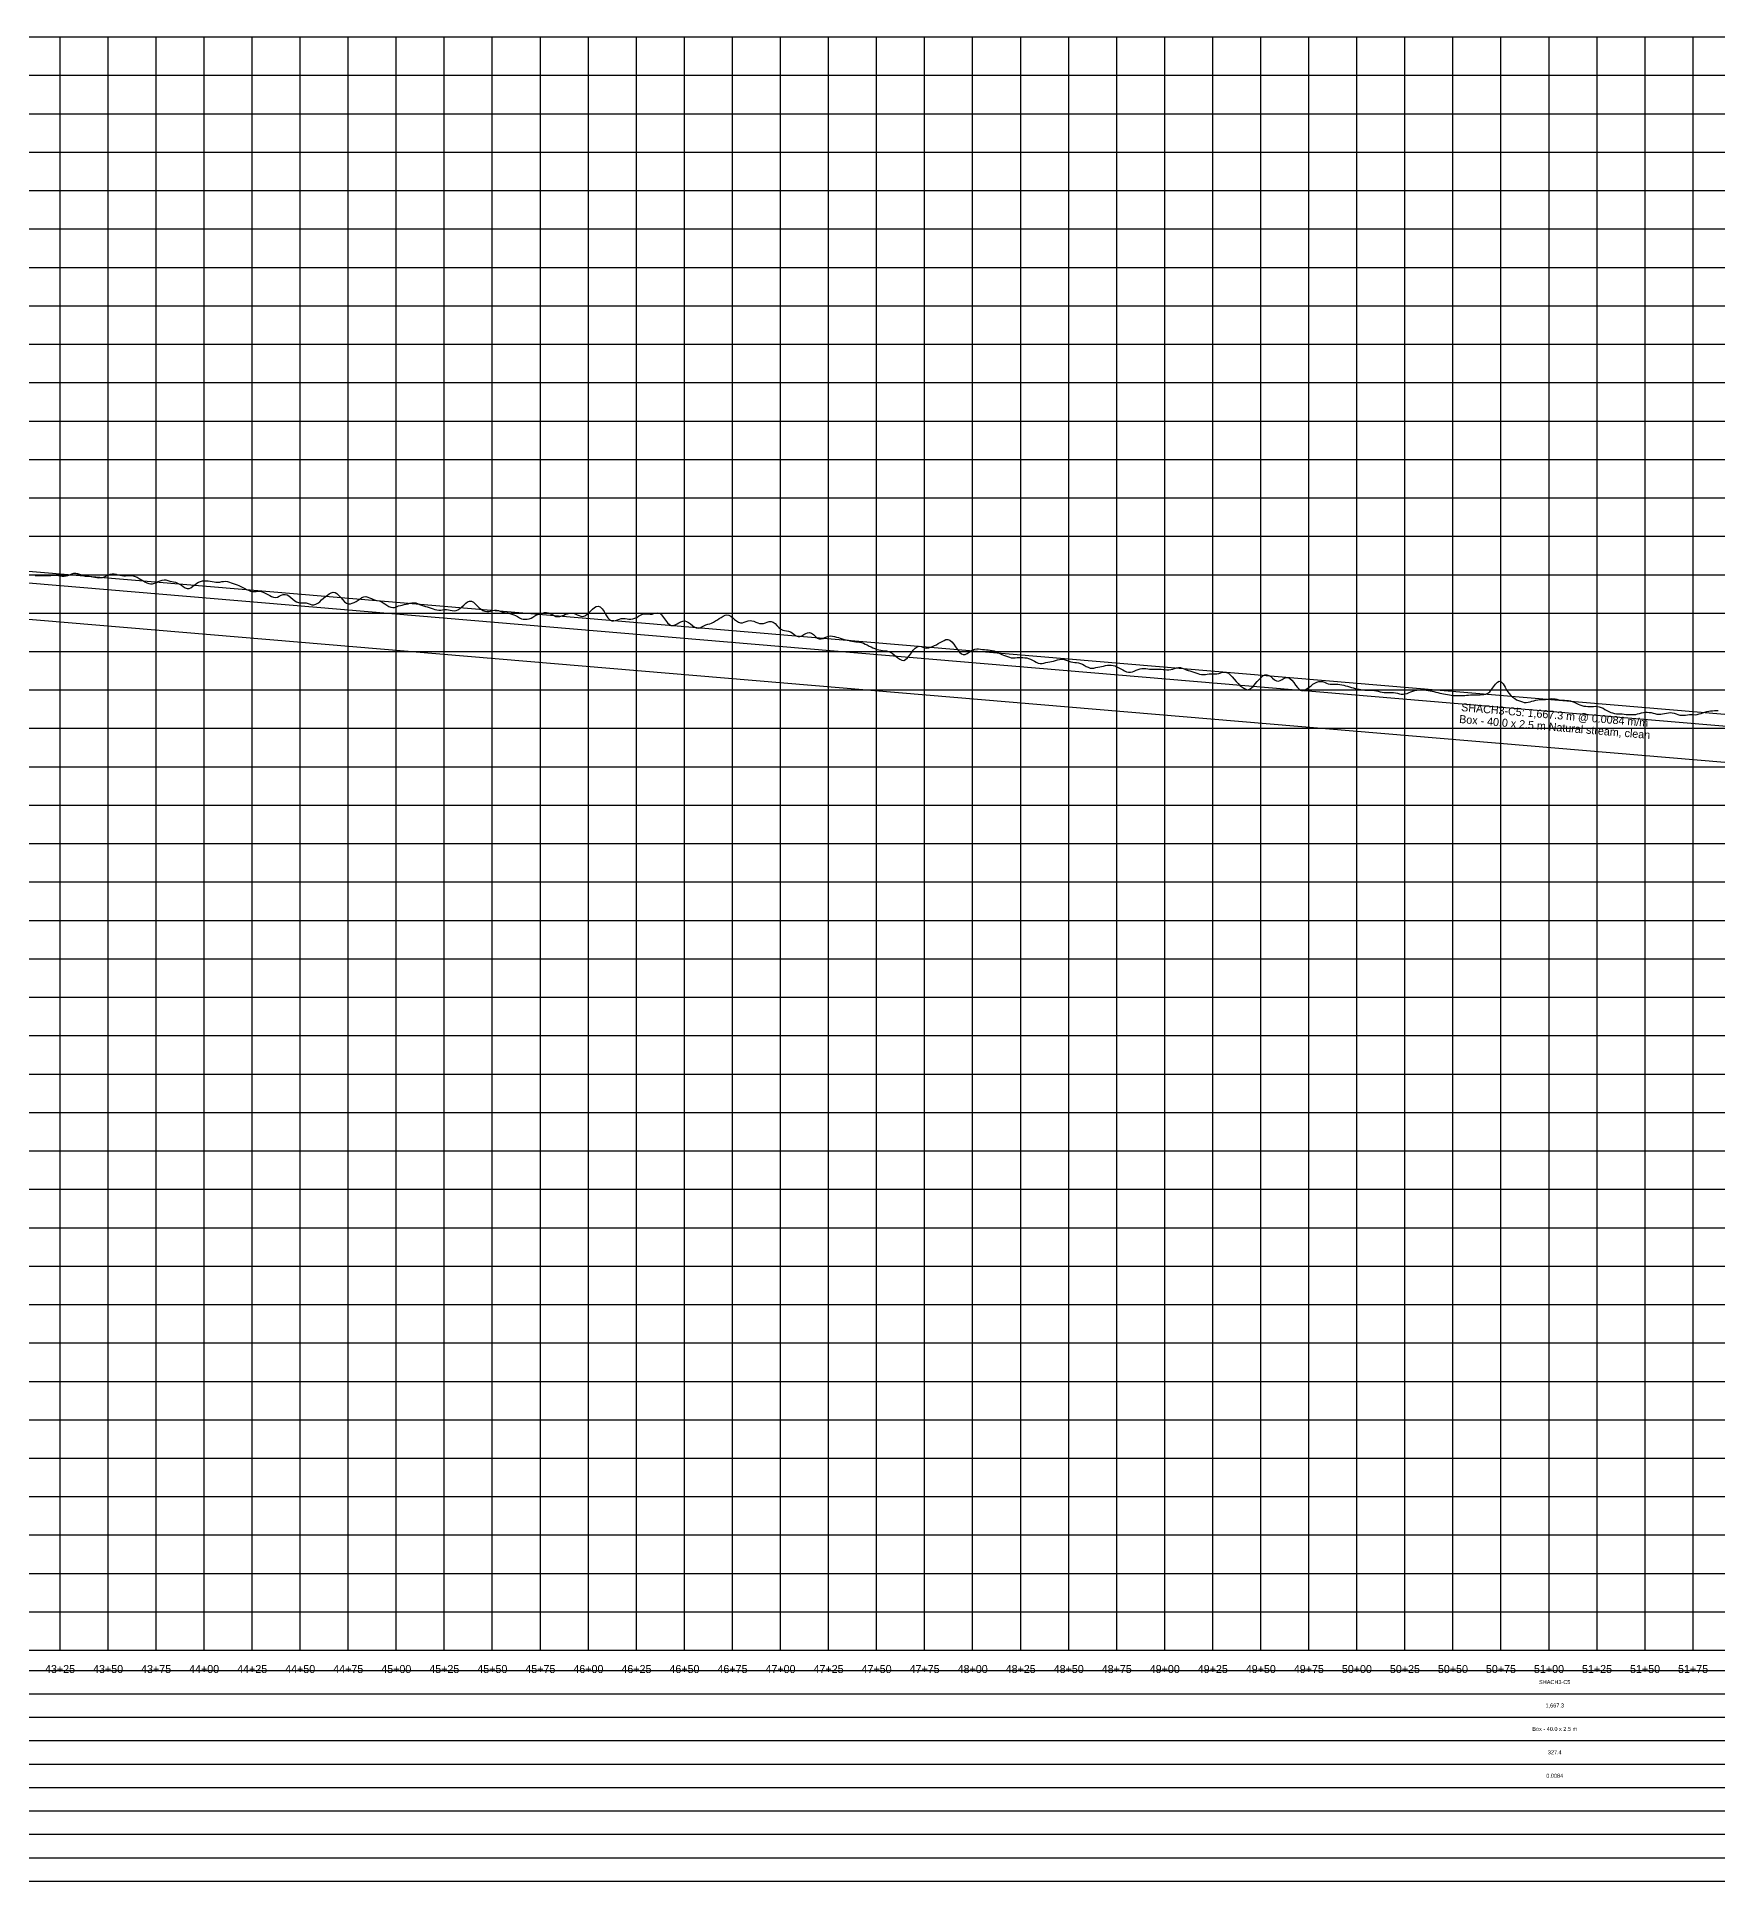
# Model space of a CAD drawing. Extents: x -64 to 13916, y -140 to 832.
# Drawn here: x 4313 to 5187, y -140 to 820 of the extents above; entities that cross this region are included whole.
import ezdxf
from ezdxf.enums import TextEntityAlignment as Align

# ---------------------------------------------------------------- set-up
doc = ezdxf.new("R2010")
doc.units = 0
for name, color, linetype in [('Annotation', 7, 'Continuous'), ('Annotation_Table', 254, 'Continuous'), ('Crown', 7, 'Continuous'), ('Grid', 254, 'Continuous'), ('Grid_Text', 7, 'Continuous'), ('Ground_Elevation', 3, 'Continuous'), ('Hydraulic_Grade', 5, 'Continuous'), ('Invert', 7, 'Continuous')]:
    doc.layers.add(name, color=color, linetype=linetype)

msp = doc.modelspace()

# ---------------------------------------------------------------- linework, layer by layer
at = {"layer": 'Annotation_Table', "color": 254}
for points in [[(-25, -30.48), (13899.95, -30.48)], [(-25, -42.67), (13899.95, -42.67)], [(-25, -54.86), (13899.95, -54.86)], [(-25, -67.06), (13899.95, -67.06)], [(-25, -79.25), (13899.95, -79.25)], [(-25, -91.44), (13899.95, -91.44)], [(-25, -103.63), (13899.95, -103.63)], [(-25, -115.82), (13899.95, -115.82)], [(-25, -128.02), (13899.95, -128.02)], [(-25, -140.21), (13899.95, -140.21)]]:
    msp.add_lwpolyline(points, dxfattribs=at)
at = {"layer": 'Crown', "color": 0}
msp.add_lwpolyline([(4269.35, 545.06), (5936.61, 404.58)], dxfattribs=at)
at = {"layer": 'Grid', "color": 254}
for points in [[(-25, 820), (13900, 820)], [(4325, -20), (4325, 820)], [(4350, -20), (4350, 820)], [(4375, -20), (4375, 820)], [(4400, -20), (4400, 820)], [(4425, -20), (4425, 820)], [(4450, -20), (4450, 820)], [(4475, -20), (4475, 820)], [(4500, -20), (4500, 820)], [(4525, -20), (4525, 820)], [(4550, -20), (4550, 820)], [(4575, -20), (4575, 820)], [(4600, -20), (4600, 820)], [(4625, -20), (4625, 820)], [(4650, -20), (4650, 820)], [(4675, -20), (4675, 820)], [(4700, -20), (4700, 820)], [(4725, -20), (4725, 820)], [(4750, -20), (4750, 820)], [(4775, -20), (4775, 820)], [(4800, -20), (4800, 820)], [(4825, -20), (4825, 820)], [(4850, -20), (4850, 820)], [(4875, -20), (4875, 820)], [(4900, -20), (4900, 820)], [(4925, -20), (4925, 820)], [(4950, -20), (4950, 820)], [(4975, -20), (4975, 820)], [(5000, -20), (5000, 820)], [(5025, -20), (5025, 820)], [(5050, -20), (5050, 820)], [(5075, -20), (5075, 820)], [(5100, -20), (5100, 820)], [(5125, -20), (5125, 820)], [(5150, -20), (5150, 820)], [(5175, -20), (5175, 820)], [(-25, 800), (13900, 800)], [(-25, 780), (13900, 780)], [(-25, 760), (13900, 760)], [(-25, 740), (13900, 740)], [(-25, 720), (13900, 720)], [(-25, 700), (13900, 700)], [(-25, 680), (13900, 680)], [(-25, 660), (13900, 660)], [(-25, 640), (13900, 640)], [(-25, 620), (13900, 620)], [(-25, 600), (13900, 600)], [(-25, 580), (13900, 580)], [(-25, 560), (13900, 560)], [(-25, 540), (13900, 540)], [(-25, 520), (13900, 520)], [(-25, 500), (13900, 500)], [(-25, 480), (13900, 480)], [(-25, 460), (13900, 460)], [(-25, 440), (13900, 440)], [(-25, 420), (13900, 420)], [(-25, 400), (13900, 400)], [(-25, 380), (13900, 380)], [(-25, 360), (13900, 360)], [(-25, 340), (13900, 340)], [(-25, 320), (13900, 320)], [(-25, 300), (13900, 300)], [(-25, 280), (13900, 280)], [(-25, 260), (13900, 260)], [(-25, 240), (13900, 240)], [(-25, 220), (13900, 220)], [(-25, 200), (13900, 200)], [(-25, 180), (13900, 180)], [(-25, 160), (13900, 160)], [(-25, 140), (13900, 140)], [(-25, 120), (13900, 120)], [(-25, 100), (13900, 100)], [(-25, 80), (13900, 80)], [(-25, 60), (13900, 60)], [(-25, 40), (13900, 40)], [(-25, 20), (13900, 20)], [(-25, 0), (13900, 0)], [(-25, -20), (13900, -20)]]:
    msp.add_lwpolyline(points, dxfattribs=at)
at = {"layer": 'Ground_Elevation', "color": 3}
msp.add_lwpolyline([(4312.13, 539.64), (4313.13, 539.58), (4314.13, 539.57), (4315.13, 539.55), (4316.13, 539.52), (4317.13, 539.5), (4318.13, 539.5), (4319.13, 539.54), (4320.13, 539.6), (4321.13, 539.67), (4322.13, 539.7), (4323.13, 539.68), (4324.13, 539.58), (4325.13, 539.42), (4326.13, 539.3), (4327.13, 539.24), (4328.13, 539.31), (4329.13, 539.57), (4330.13, 539.99), (4331.13, 540.45), (4332.13, 540.78), (4333.13, 540.86), (4334.13, 540.68), (4335.13, 540.31), (4336.13, 539.89), (4337.13, 539.52), (4338.13, 539.28), (4339.13, 539.16), (4340.13, 539.14), (4341.13, 539.07), (4342.13, 538.88), (4343.13, 538.63), (4344.13, 538.46), (4345.13, 538.4), (4346.13, 538.44), (4347.13, 538.6), (4348.13, 538.88), (4349.13, 539.32), (4350.13, 539.84), (4351.13, 540.28), (4352.13, 540.52), (4353.13, 540.51), (4354.13, 540.28), (4355.13, 539.97), (4356.13, 539.69), (4357.13, 539.5), (4358.13, 539.42), (4359.13, 539.44), (4360.13, 539.49), (4361.13, 539.53), (4362.13, 539.49), (4363.13, 539.36), (4364.13, 539.08), (4365.13, 538.63), (4366.13, 538.06), (4367.13, 537.47), (4368.13, 536.9), (4369.13, 536.34), (4370.13, 535.82), (4371.13, 535.39), (4372.13, 535.2), (4373.13, 535.26), (4374.13, 535.53), (4375.13, 535.91), (4376.13, 536.36), (4377.13, 536.81), (4378.13, 537.18), (4379.13, 537.34), (4380.13, 537.24), (4381.13, 536.95), (4382.13, 536.66), (4383.13, 536.43), (4384.13, 536.26), (4385.13, 536.03), (4386.13, 535.66), (4387.13, 535.12), (4388.13, 534.45), (4389.13, 533.76), (4390.13, 533.17), (4391.13, 532.79), (4392.13, 532.77), (4393.13, 533.17), (4394.13, 533.93), (4395.13, 534.77), (4396.13, 535.51), (4397.13, 536.07), (4398.13, 536.47), (4399.13, 536.73), (4400.13, 536.83), (4401.13, 536.8), (4402.13, 536.73), (4403.13, 536.64), (4404.13, 536.46), (4405.13, 536.24), (4406.13, 536.08), (4407.13, 536.05), (4408.13, 536.17), (4409.13, 536.37), (4410.13, 536.52), (4411.13, 536.56), (4412.13, 536.42), (4413.13, 536.13), (4414.13, 535.73), (4415.13, 535.36), (4416.13, 535.05), (4417.13, 534.72), (4418.13, 534.31), (4419.13, 533.8), (4420.13, 533.28), (4421.13, 532.8), (4422.13, 532.34), (4423.13, 531.86), (4424.13, 531.42), (4425.13, 531.17), (4426.13, 531.16), (4427.13, 531.3), (4428.13, 531.41), (4429.13, 531.36), (4430.13, 531.12), (4431.13, 530.72), (4432.13, 530.24), (4433.13, 529.69), (4434.13, 529.09), (4435.13, 528.55), (4436.13, 528.22), (4437.13, 528.16), (4438.13, 528.37), (4439.13, 528.79), (4440.13, 529.26), (4441.13, 529.63), (4442.13, 529.74), (4443.13, 529.51), (4444.13, 528.91), (4445.13, 528.06), (4446.13, 527.16), (4447.13, 526.38), (4448.13, 525.82), (4449.13, 525.47), (4450.13, 525.32), (4451.13, 525.3), (4452.13, 525.31), (4453.13, 525.26), (4454.13, 525), (4455.13, 524.67), (4456.13, 524.37), (4457.13, 524.32), (4458.13, 524.61), (4459.13, 525.17), (4460.13, 525.94), (4461.13, 526.82), (4462.13, 527.74), (4463.13, 528.58), (4464.13, 529.32), (4465.13, 530.01), (4466.13, 530.6), (4467.13, 530.91), (4468.13, 530.79), (4469.13, 530.19), (4470.13, 529.24), (4471.13, 528.13), (4472.13, 526.96), (4473.13, 525.87), (4474.13, 525.08), (4475.13, 524.75), (4476.13, 524.85), (4477.13, 525.16), (4478.13, 525.58), (4479.13, 526.06), (4480.13, 526.7), (4481.13, 527.46), (4482.13, 528.14), (4483.13, 528.52), (4484.13, 528.57), (4485.13, 528.36), (4486.13, 528), (4487.13, 527.55), (4488.13, 527.14), (4489.13, 526.8), (4490.13, 526.56), (4491.13, 526.31), (4492.13, 525.95), (4493.13, 525.42), (4494.13, 524.75), (4495.13, 524.04), (4496.13, 523.41), (4497.13, 523), (4498.13, 522.86), (4499.13, 522.98), (4500.13, 523.32), (4501.13, 523.69), (4502.13, 523.99), (4503.13, 524.2), (4504.13, 524.39), (4505.13, 524.62), (4506.13, 524.9), (4507.13, 525.14), (4508.13, 525.31), (4509.13, 525.36), (4510.13, 525.25), (4511.13, 524.95), (4512.13, 524.53), (4513.13, 524.1), (4514.13, 523.73), (4515.13, 523.44), (4516.13, 523.18), (4517.13, 522.9), (4518.13, 522.59), (4519.13, 522.25), (4520.13, 521.91), (4521.13, 521.64), (4522.13, 521.51), (4523.13, 521.56), (4524.13, 521.69), (4525.13, 521.79), (4526.13, 521.81), (4527.13, 521.71), (4528.13, 521.53), (4529.13, 521.36), (4530.13, 521.25), (4531.13, 521.34), (4532.13, 521.7), (4533.13, 522.32), (4534.13, 523.2), (4535.13, 524.19), (4536.13, 525.14), (4537.13, 525.87), (4538.13, 526.23), (4539.13, 526.13), (4540.13, 525.6), (4541.13, 524.75), (4542.13, 523.77), (4543.13, 522.81), (4544.13, 521.98), (4545.13, 521.37), (4546.13, 521.01), (4547.13, 520.87), (4548.13, 520.9), (4549.13, 521.05), (4550.13, 521.28), (4551.13, 521.47), (4552.13, 521.51), (4553.13, 521.31), (4554.13, 520.97), (4555.13, 520.61), (4556.13, 520.35), (4557.13, 520.19), (4558.13, 520.06), (4559.13, 519.84), (4560.13, 519.52), (4561.13, 519.15), (4562.13, 518.73), (4563.13, 518.2), (4564.13, 517.59), (4565.13, 517.09), (4566.13, 516.84), (4567.13, 516.82), (4568.13, 516.9), (4569.13, 517.06), (4570.13, 517.39), (4571.13, 517.94), (4572.13, 518.58), (4573.13, 519.11), (4574.13, 519.43), (4575.13, 519.68), (4576.13, 519.97), (4577.13, 520.24), (4578.13, 520.34), (4579.13, 520.15), (4580.13, 519.74), (4581.13, 519.2), (4582.13, 518.67), (4583.13, 518.3), (4584.13, 518.15), (4585.13, 518.3), (4586.13, 518.63), (4587.13, 519), (4588.13, 519.35), (4589.13, 519.67), (4590.13, 519.89), (4591.13, 519.99), (4592.13, 519.91), (4593.13, 519.63), (4594.13, 519.17), (4595.13, 518.69), (4596.13, 518.31), (4597.13, 518.29), (4598.13, 518.55), (4599.13, 519.18), (4600.13, 520.03), (4601.13, 521.05), (4602.13, 522.02), (4603.13, 522.82), (4604.13, 523.37), (4605.13, 523.57), (4606.13, 523.25), (4607.13, 522.28), (4608.13, 520.81), (4609.13, 519.1), (4610.13, 517.58), (4611.13, 516.54), (4612.13, 516.02), (4613.13, 515.96), (4614.13, 516.16), (4615.13, 516.51), (4616.13, 516.85), (4617.13, 517.11), (4618.13, 517.2), (4619.13, 517.12), (4620.13, 516.98), (4621.13, 516.85), (4622.13, 516.87), (4623.13, 517.03), (4624.13, 517.34), (4625.13, 517.78), (4626.13, 518.35), (4627.13, 518.96), (4628.13, 519.46), (4629.13, 519.68), (4630.13, 519.66), (4631.13, 519.53), (4632.13, 519.45), (4633.13, 519.51), (4634.13, 519.73), (4635.13, 520.02), (4636.13, 520.15), (4637.13, 519.88), (4638.13, 519.05), (4639.13, 517.75), (4640.13, 516.26), (4641.13, 514.96), (4642.13, 514.02), (4643.13, 513.55), (4644.13, 513.54), (4645.13, 513.91), (4646.13, 514.44), (4647.13, 514.95), (4648.13, 515.42), (4649.13, 515.78), (4650.13, 515.89), (4651.13, 515.64), (4652.13, 515.07), (4653.13, 514.32), (4654.13, 513.52), (4655.13, 512.77), (4656.13, 512.26), (4657.13, 512.12), (4658.13, 512.36), (4659.13, 512.85), (4660.13, 513.38), (4661.13, 513.85), (4662.13, 514.2), (4663.13, 514.48), (4664.13, 514.82), (4665.13, 515.32), (4666.13, 515.94), (4667.13, 516.57), (4668.13, 517.18), (4669.13, 517.76), (4670.13, 518.35), (4671.13, 518.86), (4672.13, 519.11), (4673.13, 518.94), (4674.13, 518.37), (4675.13, 517.56), (4676.13, 516.67), (4677.13, 515.9), (4678.13, 515.25), (4679.13, 514.92), (4680.13, 514.91), (4681.13, 515.21), (4682.13, 515.64), (4683.13, 515.99), (4684.13, 516.13), (4685.13, 516.03), (4686.13, 515.72), (4687.13, 515.27), (4688.13, 514.86), (4689.13, 514.59), (4690.13, 514.49), (4691.13, 514.58), (4692.13, 514.87), (4693.13, 515.28), (4694.13, 515.62), (4695.13, 515.69), (4696.13, 515.31), (4697.13, 514.56), (4698.13, 513.56), (4699.13, 512.52), (4700.13, 511.71), (4701.13, 511.19), (4702.13, 510.96), (4703.13, 510.83), (4704.13, 510.62), (4705.13, 510.24), (4706.13, 509.64), (4707.13, 508.92), (4708.13, 508.23), (4709.13, 507.79), (4710.13, 507.76), (4711.13, 508.16), (4712.13, 508.82), (4713.13, 509.45), (4714.13, 509.8), (4715.13, 509.83), (4716.13, 509.48), (4717.13, 508.78), (4718.13, 507.86), (4719.13, 507.02), (4720.13, 506.57), (4721.13, 506.54), (4722.13, 506.83), (4723.13, 507.26), (4724.13, 507.69), (4725.13, 507.99), (4726.13, 508.07), (4727.13, 507.97), (4728.13, 507.77), (4729.13, 507.52), (4730.13, 507.23), (4731.13, 506.91), (4732.13, 506.6), (4733.13, 506.33), (4734.13, 506.1), (4735.13, 505.85), (4736.13, 505.57), (4737.13, 505.3), (4738.13, 505.13), (4739.13, 505.04), (4740.13, 504.98), (4741.13, 504.86), (4742.13, 504.65), (4743.13, 504.33), (4744.13, 503.9), (4745.13, 503.39), (4746.13, 502.85), (4747.13, 502.35), (4748.13, 501.9), (4749.13, 501.48), (4750.13, 501.11), (4751.13, 500.83), (4752.13, 500.65), (4753.13, 500.53), (4754.13, 500.41), (4755.13, 500.26), (4756.13, 500.03), (4757.13, 499.69), (4758.13, 499.13), (4759.13, 498.34), (4760.13, 497.46), (4761.13, 496.66), (4762.13, 495.98), (4763.13, 495.51), (4764.13, 495.39), (4765.13, 495.75), (4766.13, 496.63), (4767.13, 497.88), (4768.13, 499.28), (4769.13, 500.63), (4770.13, 501.73), (4771.13, 502.46), (4772.13, 502.72), (4773.13, 502.59), (4774.13, 502.25), (4775.13, 501.95), (4776.13, 501.81), (4777.13, 501.92), (4778.13, 502.21), (4779.13, 502.61), (4780.13, 503.05), (4781.13, 503.54), (4782.13, 504.08), (4783.13, 504.66), (4784.13, 505.25), (4785.13, 505.8), (4786.13, 506.18), (4787.13, 506.23), (4788.13, 505.83), (4789.13, 504.99), (4790.13, 503.81), (4791.13, 502.43), (4792.13, 501.01), (4793.13, 499.72), (4794.13, 498.78), (4795.13, 498.36), (4796.13, 498.47), (4797.13, 498.98), (4798.13, 499.65), (4799.13, 500.27), (4800.13, 500.78), (4801.13, 501.13), (4802.13, 501.31), (4803.13, 501.31), (4804.13, 501.19), (4805.13, 501.06), (4806.13, 500.97), (4807.13, 500.89), (4808.13, 500.79), (4809.13, 500.7), (4810.13, 500.57), (4811.13, 500.36), (4812.13, 500.01), (4813.13, 499.53), (4814.13, 498.99), (4815.13, 498.49), (4816.13, 498.06), (4817.13, 497.67), (4818.13, 497.31), (4819.13, 496.99), (4820.13, 496.78), (4821.13, 496.71), (4822.13, 496.75), (4823.13, 496.82), (4824.13, 496.86), (4825.13, 496.85), (4826.13, 496.82), (4827.13, 496.78), (4828.13, 496.66), (4829.13, 496.43), (4830.13, 496.06), (4831.13, 495.55), (4832.13, 494.96), (4833.13, 494.4), (4834.13, 493.98), (4835.13, 493.77), (4836.13, 493.79), (4837.13, 493.97), (4838.13, 494.22), (4839.13, 494.44), (4840.13, 494.61), (4841.13, 494.76), (4842.13, 494.96), (4843.13, 495.28), (4844.13, 495.6), (4845.13, 495.85), (4846.13, 495.96), (4847.13, 495.94), (4848.13, 495.74), (4849.13, 495.39), (4850.13, 494.97), (4851.13, 494.62), (4852.13, 494.41), (4853.13, 494.31), (4854.13, 494.27), (4855.13, 494.13), (4856.13, 493.83), (4857.13, 493.35), (4858.13, 492.8), (4859.13, 492.26), (4860.13, 491.77), (4861.13, 491.4), (4862.13, 491.24), (4863.13, 491.32), (4864.13, 491.62), (4865.13, 491.89), (4866.13, 492.07), (4867.13, 492.22), (4868.13, 492.43), (4869.13, 492.67), (4870.13, 492.82), (4871.13, 492.85), (4872.13, 492.85), (4873.13, 492.77), (4874.13, 492.51), (4875.13, 492.09), (4876.13, 491.56), (4877.13, 491), (4878.13, 490.43), (4879.13, 489.9), (4880.13, 489.47), (4881.13, 489.24), (4882.13, 489.24), (4883.13, 489.44), (4884.13, 489.78), (4885.13, 490.21), (4886.13, 490.65), (4887.13, 490.98), (4888.13, 491.18), (4889.13, 491.23), (4890.13, 491.17), (4891.13, 491.02), (4892.13, 490.87), (4893.13, 490.77), (4894.13, 490.75), (4895.13, 490.74), (4896.13, 490.72), (4897.13, 490.72), (4898.13, 490.73), (4899.13, 490.7), (4900.13, 490.58), (4901.13, 490.43), (4902.13, 490.41), (4903.13, 490.56), (4904.13, 490.84), (4905.13, 491.17), (4906.13, 491.5), (4907.13, 491.71), (4908.13, 491.7), (4909.13, 491.4), (4910.13, 490.95), (4911.13, 490.51), (4912.13, 490.15), (4913.13, 489.86), (4914.13, 489.53), (4915.13, 489.18), (4916.13, 488.84), (4917.13, 488.5), (4918.13, 488.21), (4919.13, 488.02), (4920.13, 487.94), (4921.13, 488), (4922.13, 488.14), (4923.13, 488.3), (4924.13, 488.41), (4925.13, 488.42), (4926.13, 488.38), (4927.13, 488.42), (4928.13, 488.61), (4929.13, 488.89), (4930.13, 489.16), (4931.13, 489.28), (4932.13, 489.14), (4933.13, 488.68), (4934.13, 487.89), (4935.13, 486.81), (4936.13, 485.59), (4937.13, 484.4), (4938.13, 483.3), (4939.13, 482.35), (4940.13, 481.53), (4941.13, 480.84), (4942.13, 480.33), (4943.13, 480.09), (4944.13, 480.31), (4945.13, 481.01), (4946.13, 482), (4947.13, 483.13), (4948.13, 484.3), (4949.13, 485.46), (4950.13, 486.52), (4951.13, 487.34), (4952.13, 487.83), (4953.13, 487.9), (4954.13, 487.56), (4955.13, 486.9), (4956.13, 486.05), (4957.13, 485.21), (4958.13, 484.64), (4959.13, 484.49), (4960.13, 484.83), (4961.13, 485.45), (4962.13, 486.09), (4963.13, 486.47), (4964.13, 486.48), (4965.13, 486.02), (4966.13, 485.11), (4967.13, 483.83), (4968.13, 482.45), (4969.13, 481.22), (4970.13, 480.29), (4971.13, 479.74), (4972.13, 479.67), (4973.13, 480.02), (4974.13, 480.65), (4975.13, 481.41), (4976.13, 482.2), (4977.13, 482.94), (4978.13, 483.55), (4979.13, 484.01), (4980.13, 484.33), (4981.13, 484.46), (4982.13, 484.34), (4983.13, 484), (4984.13, 483.56), (4985.13, 483.2), (4986.13, 483), (4987.13, 482.95), (4988.13, 482.95), (4989.13, 482.96), (4990.13, 482.95), (4991.13, 482.88), (4992.13, 482.7), (4993.13, 482.45), (4994.13, 482.18), (4995.13, 481.91), (4996.13, 481.61), (4997.13, 481.3), (4998.13, 481.01), (4999.13, 480.77), (5000.13, 480.57), (5001.13, 480.36), (5002.13, 480.17), (5003.13, 479.99), (5004.13, 479.87), (5005.13, 479.81), (5006.13, 479.79), (5007.13, 479.8), (5008.13, 479.8), (5009.13, 479.72), (5010.13, 479.54), (5011.13, 479.28), (5012.13, 479.01), (5013.13, 478.79), (5014.13, 478.67), (5015.13, 478.63), (5016.13, 478.65), (5017.13, 478.68), (5018.13, 478.71), (5019.13, 478.66), (5020.13, 478.49), (5021.13, 478.23), (5022.13, 477.97), (5023.13, 477.8), (5024.13, 477.76), (5025.13, 477.88), (5026.13, 478.18), (5027.13, 478.59), (5028.13, 479.04), (5029.13, 479.4), (5030.13, 479.66), (5031.13, 479.85), (5032.13, 479.99), (5033.13, 480.05), (5034.13, 480.03), (5035.13, 479.96), (5036.13, 479.86), (5037.13, 479.72), (5038.13, 479.53), (5039.13, 479.34), (5040.13, 479.13), (5041.13, 478.89), (5042.13, 478.63), (5043.13, 478.39), (5044.13, 478.19), (5045.13, 477.99), (5046.13, 477.81), (5047.13, 477.64), (5048.13, 477.47), (5049.13, 477.3), (5050.13, 477.15), (5051.13, 477.06), (5052.13, 477.02), (5053.13, 477.03), (5054.13, 477.04), (5055.13, 477.05), (5056.13, 477.08), (5057.13, 477.18), (5058.13, 477.32), (5059.13, 477.44), (5060.13, 477.49), (5061.13, 477.5), (5062.13, 477.49), (5063.13, 477.49), (5064.13, 477.51), (5065.13, 477.54), (5066.13, 477.62), (5067.13, 477.83), (5068.13, 478.28), (5069.13, 479.05), (5070.13, 480.17), (5071.13, 481.54), (5072.13, 482.94), (5073.13, 484.08), (5074.13, 484.6), (5075.13, 484.25), (5076.13, 483.09), (5077.13, 481.45), (5078.13, 479.75), (5079.13, 478.31), (5080.13, 477.13), (5081.13, 476.19), (5082.13, 475.45), (5083.13, 474.87), (5084.13, 474.44), (5085.13, 474.06), (5086.13, 473.73), (5087.13, 473.5), (5088.13, 473.44), (5089.13, 473.57), (5090.13, 473.82), (5091.13, 474.1), (5092.13, 474.38), (5093.13, 474.64), (5094.13, 474.87), (5095.13, 474.98), (5096.13, 474.98), (5097.13, 474.94), (5098.13, 474.99), (5099.13, 475.15), (5100.13, 475.33), (5101.13, 475.44), (5102.13, 475.4), (5103.13, 475.28), (5104.13, 475.1), (5105.13, 474.87), (5106.13, 474.68), (5107.13, 474.6), (5108.13, 474.59), (5109.13, 474.57), (5110.13, 474.48), (5111.13, 474.29), (5112.13, 473.99), (5113.13, 473.57), (5114.13, 473.08), (5115.13, 472.61), (5116.13, 472.18), (5117.13, 471.84), (5118.13, 471.61), (5119.13, 471.47), (5120.13, 471.44), (5121.13, 471.44), (5122.13, 471.44), (5123.13, 471.44), (5124.13, 471.47), (5125.13, 471.43), (5126.13, 471.25), (5127.13, 470.9), (5128.13, 470.44), (5129.13, 469.88), (5130.13, 469.29), (5131.13, 468.75), (5132.13, 468.32), (5133.13, 468), (5134.13, 467.75), (5135.13, 467.59), (5136.13, 467.52), (5137.13, 467.5), (5138.13, 467.47), (5139.13, 467.39), (5140.13, 467.28), (5141.13, 467.21), (5142.13, 467.18), (5143.13, 467.17), (5144.13, 467.18), (5145.13, 467.27), (5146.13, 467.47), (5147.13, 467.77), (5148.13, 468.07), (5149.13, 468.29), (5150.13, 468.37), (5151.13, 468.36), (5152.13, 468.31), (5153.13, 468.18), (5154.13, 467.94), (5155.13, 467.66), (5156.13, 467.42), (5157.13, 467.31), (5158.13, 467.34), (5159.13, 467.47), (5160.13, 467.66), (5161.13, 467.89), (5162.13, 468.09), (5163.13, 468.16), (5164.13, 468.1), (5165.13, 467.89), (5166.13, 467.57), (5167.13, 467.21), (5168.13, 466.91), (5169.13, 466.77), (5170.13, 466.79), (5171.13, 466.89), (5172.13, 467.05), (5173.13, 467.17), (5174.13, 467.18), (5175.13, 467.12), (5176.13, 467.1), (5177.13, 467.23), (5178.13, 467.48), (5179.13, 467.79), (5180.13, 468.13), (5181.13, 468.48), (5182.13, 468.78), (5183.13, 469), (5184.13, 469.12), (5185.13, 469.17), (5186.13, 469.2), (5187.13, 469.21), (5188.13, 469.23)], dxfattribs=at)
at = {"layer": 'Hydraulic_Grade', "color": 5}
msp.add_lwpolyline([(4269.35, 539.03), (5936.61, 398.28)], dxfattribs=at)
at = {"layer": 'Invert', "color": 0}
msp.add_lwpolyline([(4269.35, 520.06), (5936.61, 379.58)], dxfattribs=at)

# ---------------------------------------------------------------- texts
at = {"layer": 'Annotation', "color": 0}
for s, p in [('SHACH3-C5: 1,667.3 m @ 0.0084 m/m', (5102.98, 466.96)), ('Box - 40.0 x 2.5 m Natural stream, clean', (5102.98, 460.71))]:
    msp.add_text(s, height=4.1667, rotation=355.18375, dxfattribs=at).set_placement(p, align=Align.MIDDLE_CENTER)
at = {"layer": 'Annotation_Table', "color": 0}
for s, height, p in [('SHACH3-C5', 2.083, (5102.98, -36.58)), ('1,667.3', 2.083, (5102.98, -48.77)), ('Box - 40.0 x 2.5 m', 2.0833, (5102.98, -60.96)), ('327.4', 2.083, (5102.98, -73.15)), ('0.0084', 2.083, (5102.98, -85.34))]:
    msp.add_text(s, height=height, dxfattribs=at).set_placement(p, align=Align.MIDDLE_CENTER)
at = {"layer": 'Grid_Text', "color": 0}
for s, p in [('43+25', (4325, -27.7)), ('43+50', (4350, -27.7)), ('43+75', (4375, -27.7)), ('44+00', (4400, -27.7)), ('44+25', (4425, -27.7)), ('44+50', (4450, -27.7)), ('44+75', (4475, -27.7)), ('45+00', (4500, -27.7)), ('45+25', (4525, -27.7)), ('45+50', (4550, -27.7)), ('45+75', (4575, -27.7)), ('46+00', (4600, -27.7)), ('46+25', (4625, -27.7)), ('46+50', (4650, -27.7)), ('46+75', (4675, -27.7)), ('47+00', (4700, -27.7)), ('47+25', (4725, -27.7)), ('47+50', (4750, -27.7)), ('47+75', (4775, -27.7)), ('48+00', (4800, -27.7)), ('48+25', (4825, -27.7)), ('48+50', (4850, -27.7)), ('48+75', (4875, -27.7)), ('49+00', (4900, -27.7)), ('49+25', (4925, -27.7)), ('49+50', (4950, -27.7)), ('49+75', (4975, -27.7)), ('50+00', (5000, -27.7)), ('50+25', (5025, -27.7)), ('50+50', (5050, -27.7)), ('50+75', (5075, -27.7)), ('51+00', (5100, -27.7)), ('51+25', (5125, -27.7)), ('51+50', (5150, -27.7)), ('51+75', (5175, -27.7))]:
    msp.add_text(s, height=4.167, dxfattribs=at).set_placement(p, align=Align.TOP_CENTER)

doc.saveas('drawing.dxf')
